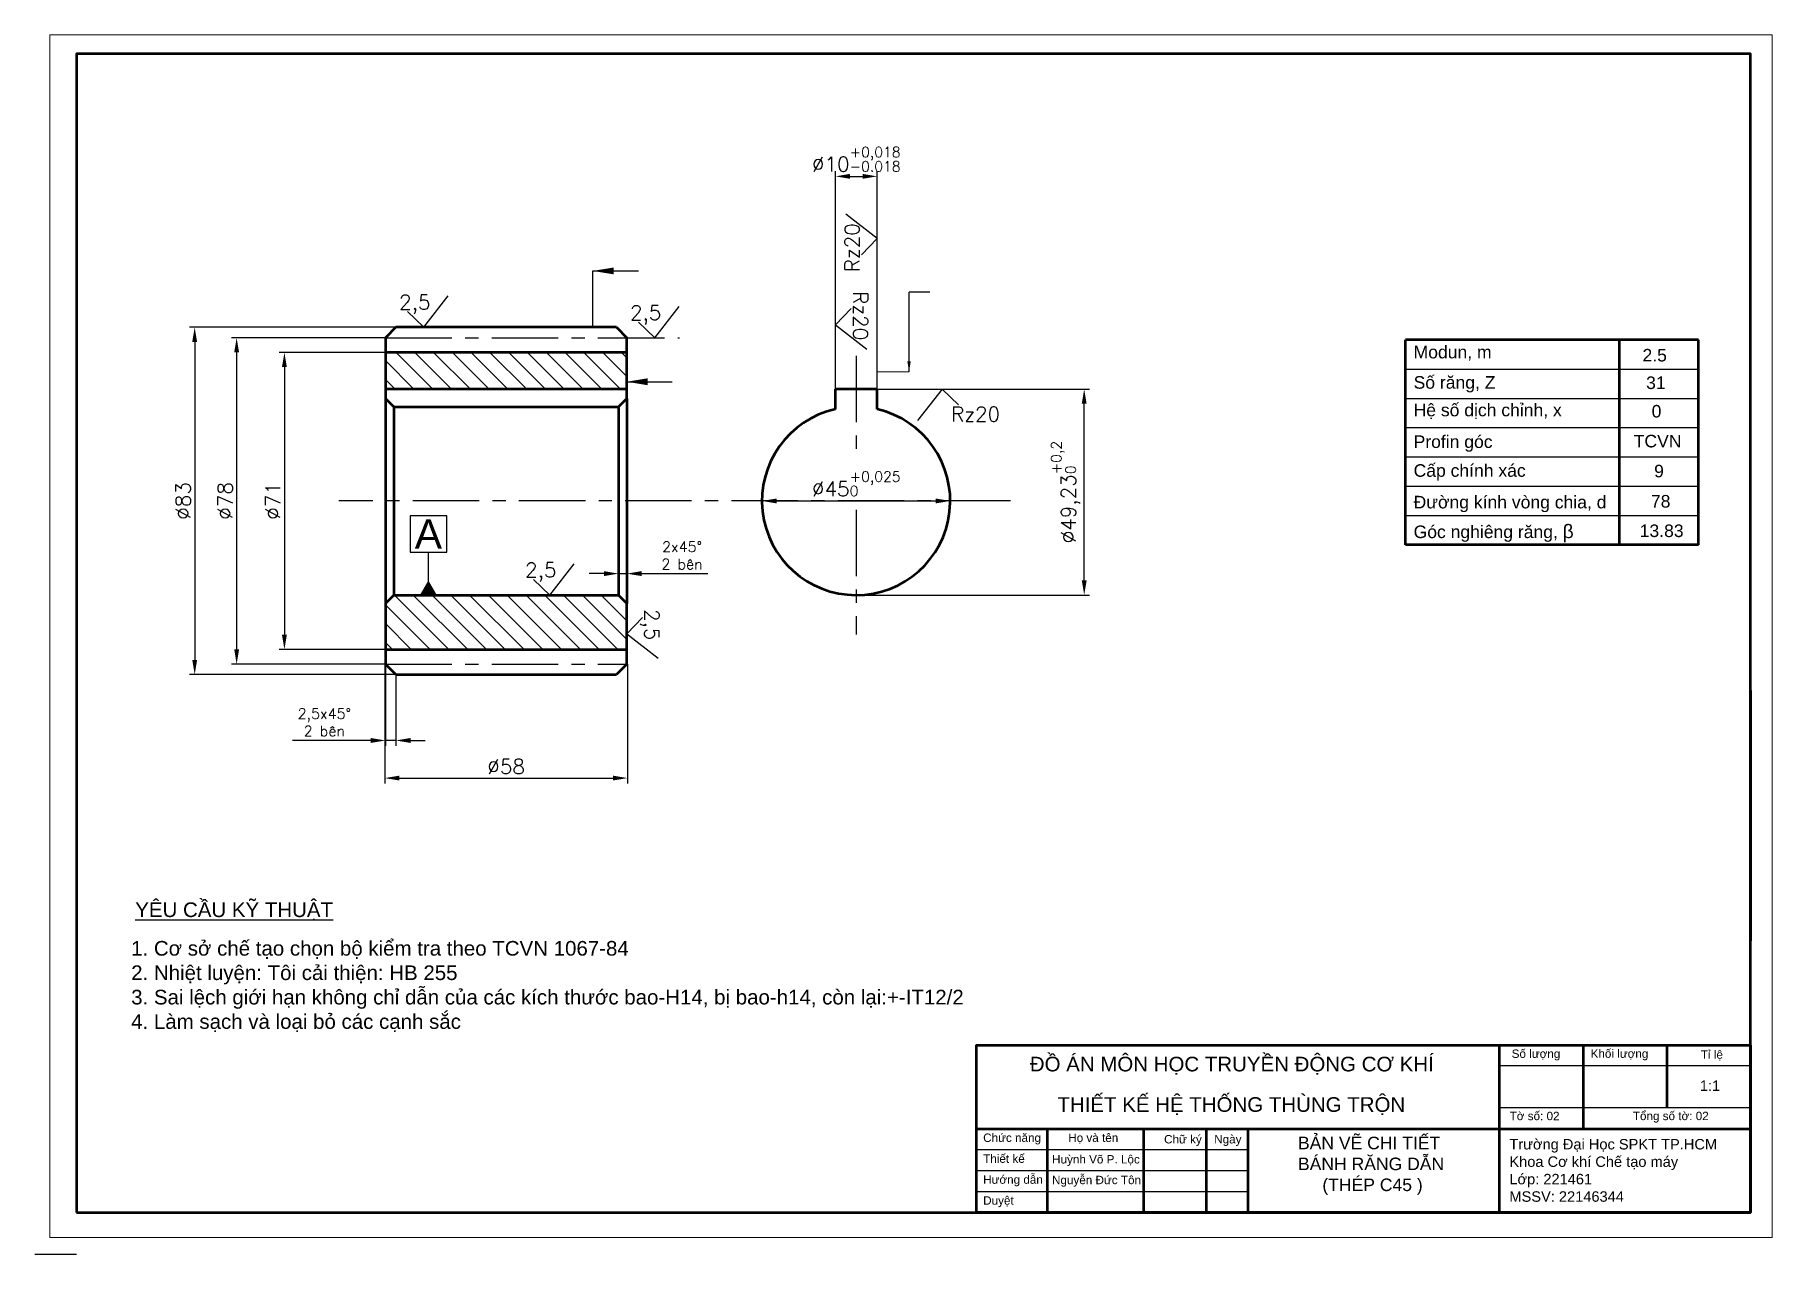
# Paper-space layout 'A3H-BANHRANG1' of a CAD drawing. Header units: millimetres. Extents: x 0 to 415, y 0 to 291.
# The model-space entities are those that its viewports show. They can reach past a viewport. Long polylines and large blocks are cut down to what shows.
import ezdxf
from ezdxf.enums import TextEntityAlignment as Align

# ---------------------------------------------------------------- set-up
doc = ezdxf.new("R2010")
doc.units = ezdxf.units.MM
doc.header["$LTSCALE"] = 0.5
doc.header["$PDMODE"] = 33
doc.header["$PDSIZE"] = 1
doc.linetypes.add('CENTER', pattern=[50.8, 31.75, -6.35, 6.35, -6.35])
doc.layers.get('0').update_dxf_attribs({"color": 8})
doc.layers.add('BOL', color=7, linetype='Continuous', lineweight=50)
doc.layers.add('BOX', color=5, linetype='Continuous', lineweight=50)
for name, color, linetype in [('CEN', 1, 'CENTER'), ('DIM', 124, 'Continuous'), ('HAT', 3, 'Continuous'), ('SYM', 11, 'Continuous'), ('TXT', 244, 'Continuous')]:
    doc.layers.add(name, color=color, linetype=linetype)
doc.layers.add('VP', color=6, linetype='Continuous', plot=False)
doc.styles.add('CKT', font='Vnsimple.shx', dxfattribs={"width": 0.8, "oblique": 15, "height": 2.5})
doc.styles.add('DIM', font='simplex.shx')
doc.styles.add('TXT', font='arial.ttf')
doc.dimstyles.new('ISO', dxfattribs={"dimscale": 0, "dimtxt": 3.5, "dimasz": 3.5, "dimexe": 1.25, "dimexo": 0, "dimgap": 1, "dimtad": 1, "dimtoh": 1, "dimtxsty": 'DIM', "dimcen": 2.5, "dimadec": 0, "dimazin": 0, "dimtfac": 1, "dimtmove": 0, "dimatfit": 3, "dimfxl": 1, "dimarcsym": 0})
doc.dimstyles.new('KT DAI', dxfattribs={"dimtxt": 2.5, "dimasz": 2.5, "dimexe": 3, "dimexo": 0, "dimgap": 1, "dimtad": 1, "dimtoh": 1, "dimdec": 1, "dimrnd": 0.1, "dimzin": 12, "dimtxsty": 'CKT', "dimcen": -3, "dimclrd": 4, "dimclre": 4, "dimclrt": 4, "dimaunit": 1, "dimazin": 3, "dimtfac": 1, "dimtdec": 1, "dimtmove": 0, "dimatfit": 3, "dimfxl": 1, "dimtolj": 1, "dimlwd": 25, "dimlwe": 25, "dimarcsym": 0})

# ---------------------------------------------------------------- blocks, each defined once
blk = doc.blocks.new('*D60')
at = {"layer": 'Defpoints', "color": 0, "transparency": 16777216}
for p in [(1150.29, 344.8), (1102.2, 261.8), (1150.29, 261.8)]:
    blk.add_point(p, dxfattribs=at)
at = {"layer": 'DIM', "color": 0, "lineweight": -2, "transparency": 16777216}
for p, q in [((1150.29, 344.8), (1100.95, 344.8)), ((1102.2, 341.3), (1102.2, 265.3)), ((1150.29, 261.8), (1100.95, 261.8))]:
    blk.add_line(p, q, dxfattribs=at)
at = {"layer": 'DIM', "color": 0, "transparency": 16777216}
for points in [[(1101.62, 341.3), (1102.78, 341.3), (1102.2, 344.8)], [(1101.62, 265.3), (1102.78, 265.3), (1102.2, 261.8)]]:
    blk.add_solid(points, dxfattribs=at)
at = {"layer": 'DIM', "color": 0, "transparency": 16777216, "insert": (1099.45, 303.3), "char_height": 3.5, "attachment_point": 5, "rotation": 90, "style": 'DIM'}
blk.add_mtext('%%C83{\\Fsimplex|c163; }', dxfattribs=at)
blk = doc.blocks.new('*D63')
at = {"layer": 'Defpoints', "color": 0, "transparency": 16777216}
for p in [(1147.79, 342.3), (1112.23, 264.3), (1147.79, 264.3)]:
    blk.add_point(p, dxfattribs=at)
at = {"layer": 'DIM', "color": 0, "lineweight": -2, "transparency": 16777216}
for p, q in [((1147.79, 342.3), (1110.98, 342.3)), ((1112.23, 338.8), (1112.23, 267.8)), ((1147.79, 264.3), (1110.98, 264.3))]:
    blk.add_line(p, q, dxfattribs=at)
at = {"layer": 'DIM', "color": 0, "transparency": 16777216}
for points in [[(1111.65, 338.8), (1112.81, 338.8), (1112.23, 342.3)], [(1111.65, 267.8), (1112.81, 267.8), (1112.23, 264.3)]]:
    blk.add_solid(points, dxfattribs=at)
at = {"layer": 'DIM', "color": 0, "transparency": 16777216, "insert": (1109.48, 303.3), "char_height": 3.5, "attachment_point": 5, "rotation": 90, "style": 'DIM'}
blk.add_mtext('%%C78{\\Fsimplex|c163; }', dxfattribs=at)
blk = doc.blocks.new('*D64')
at = {"layer": 'Defpoints', "color": 0, "transparency": 16777216}
for p in [(1147.79, 338.8), (1123.65, 267.8), (1147.79, 267.8)]:
    blk.add_point(p, dxfattribs=at)
at = {"layer": 'DIM', "color": 0, "lineweight": -2, "transparency": 16777216}
for p, q in [((1147.79, 338.8), (1122.4, 338.8)), ((1123.65, 335.3), (1123.65, 271.3)), ((1147.79, 267.8), (1122.4, 267.8))]:
    blk.add_line(p, q, dxfattribs=at)
at = {"layer": 'DIM', "color": 0, "transparency": 16777216}
for points in [[(1123.06, 335.3), (1124.23, 335.3), (1123.65, 338.8)], [(1123.06, 271.3), (1124.23, 271.3), (1123.65, 267.8)]]:
    blk.add_solid(points, dxfattribs=at)
at = {"layer": 'DIM', "color": 0, "transparency": 16777216, "insert": (1120.9, 303.3), "char_height": 3.5, "attachment_point": 5, "rotation": 90, "style": 'DIM'}
blk.add_mtext('%%C71{\\Fsimplex|c163; }', dxfattribs=at)
blk = doc.blocks.new('*D65')
at = {"layer": 'Defpoints', "color": 0, "transparency": 16777216}
for p in [(1147.64, 264.3), (1205.64, 264.3), (1205.64, 237.04)]:
    blk.add_point(p, dxfattribs=at)
at = {"layer": 'DIM', "color": 0, "lineweight": -2, "transparency": 16777216}
for p, q in [((1147.64, 264.3), (1147.64, 235.79)), ((1205.64, 264.3), (1205.64, 235.79)), ((1151.14, 237.04), (1202.14, 237.04))]:
    blk.add_line(p, q, dxfattribs=at)
at = {"layer": 'DIM', "color": 0, "transparency": 16777216}
for points in [[(1151.14, 237.63), (1151.14, 236.46), (1147.64, 237.04)], [(1202.14, 237.63), (1202.14, 236.46), (1205.64, 237.04)]]:
    blk.add_solid(points, dxfattribs=at)
at = {"layer": 'DIM', "color": 0, "transparency": 16777216, "insert": (1176.64, 239.79), "char_height": 3.5, "attachment_point": 5, "style": 'DIM'}
blk.add_mtext('%%C58{\\Fsimplex|c163; }', dxfattribs=at)
blk = doc.blocks.new('*D66')
at = {"layer": 'Defpoints', "color": 0, "transparency": 16777216}
for p in [(1265.32, 330.02), (1314.79, 330.02), (1260.32, 280.8)]:
    blk.add_point(p, dxfattribs=at)
at = {"layer": 'DIM', "color": 0, "lineweight": -2, "transparency": 16777216}
for p, q in [((1265.32, 330.02), (1316.04, 330.02)), ((1314.79, 284.3), (1314.79, 326.52)), ((1260.32, 280.8), (1316.04, 280.8))]:
    blk.add_line(p, q, dxfattribs=at)
at = {"layer": 'DIM', "color": 0, "transparency": 16777216}
for points in [[(1314.21, 326.52), (1315.37, 326.52), (1314.79, 330.02)], [(1314.21, 284.3), (1315.37, 284.3), (1314.79, 280.8)]]:
    blk.add_solid(points, dxfattribs=at)
at = {"layer": 'DIM', "color": 0, "transparency": 16777216, "insert": (1310.36, 305.41), "char_height": 3.5, "attachment_point": 5, "rotation": 90, "style": 'DIM'}
blk.add_mtext('{\\H0.7x;\\S^ ;}%%C49,23{\\H0.7x;\\S+0,2^ 0;\\Fsimplex|c163;\\H1.42857x; }', dxfattribs=at)
blk = doc.blocks.new('*D67')
at = {"layer": 'Defpoints', "color": 0, "transparency": 16777216}
for p in [(1147.79, 264.3), (1150.29, 261.8), (1147.79, 246.04)]:
    blk.add_point(p, dxfattribs=at)
at = {"layer": 'DIM', "color": 0, "lineweight": -2, "transparency": 16777216}
for p, q in [((1147.79, 264.3), (1147.79, 244.79)), ((1150.29, 261.8), (1150.29, 244.79)), ((1144.29, 246.04), (1125.57, 246.04)), ((1150.29, 246.04), (1147.79, 246.04)), ((1153.79, 246.04), (1157.29, 246.04))]:
    blk.add_line(p, q, dxfattribs=at)
at = {"layer": 'DIM', "color": 0, "transparency": 16777216}
for points in [[(1144.29, 246.62), (1144.29, 245.45), (1147.79, 246.04)], [(1153.79, 246.62), (1153.79, 245.45), (1150.29, 246.04)]]:
    blk.add_solid(points, dxfattribs=at)
at = {"layer": 'DIM', "color": 0, "transparency": 16777216, "insert": (1133.18, 250.37), "char_height": 2.5, "attachment_point": 5, "style": 'DIM'}
blk.add_mtext('2,5x45%%D{\\Fsimplex|c163; \\P2 bên}', dxfattribs=at)
blk = doc.blocks.new('*D68')
at = {"layer": 'Defpoints', "color": 0, "transparency": 16777216}
for p in [(1205.49, 285.92), (1203.49, 280.8), (1205.49, 278.8)]:
    blk.add_point(p, dxfattribs=at)
at = {"layer": 'DIM', "color": 0, "lineweight": -2, "transparency": 16777216}
for p, q in [((1203.49, 280.8), (1203.49, 287.17)), ((1205.49, 278.8), (1205.49, 287.17)), ((1199.99, 285.92), (1196.49, 285.92)), ((1203.49, 285.92), (1205.49, 285.92)), ((1208.99, 285.92), (1224.84, 285.92))]:
    blk.add_line(p, q, dxfattribs=at)
at = {"layer": 'DIM', "color": 0, "transparency": 16777216}
for points in [[(1199.99, 286.51), (1199.99, 285.34), (1203.49, 285.92)], [(1208.99, 286.51), (1208.99, 285.34), (1205.49, 285.92)]]:
    blk.add_solid(points, dxfattribs=at)
at = {"layer": 'DIM', "color": 0, "transparency": 16777216, "insert": (1218.67, 290.26), "char_height": 2.5, "attachment_point": 5, "style": 'DIM'}
blk.add_mtext('2x45%%D{\\Fsimplex|c163; \\P2 bên}', dxfattribs=at)
blk = doc.blocks.new('DoNham')
at = {"layer": 'SYM'}
for q in [(5.84, 7.5), (-3.91, 3.75)]:
    blk.add_line((0, 0), q, dxfattribs=at)
at = {"layer": 'SYM', "style": 'DIM'}
blk.add_attdef('DN', text='', height=2.5, dxfattribs=at).set_placement((-2.17, 4.75), align=Align.CENTER)
blk = doc.blocks.new('*D69')
at = {"layer": 'Defpoints', "color": 0, "transparency": 16777216}
for p in [(1237.78, 303.29), (1282.78, 303.3), (1282.78, 303.3)]:
    blk.add_point(p, dxfattribs=at)
at = {"layer": 'DIM', "color": 0, "lineweight": -2, "transparency": 16777216}
for p, q in [((1237.78, 303.29), (1237.78, 304.55)), ((1241.28, 303.3), (1279.28, 303.3)), ((1282.78, 303.3), (1282.78, 304.55))]:
    blk.add_line(p, q, dxfattribs=at)
at = {"layer": 'DIM', "color": 0, "transparency": 16777216}
for points in [[(1241.28, 303.88), (1241.28, 302.71), (1237.78, 303.3)], [(1279.28, 303.88), (1279.28, 302.71), (1282.78, 303.3)]]:
    blk.add_solid(points, dxfattribs=at)
at = {"layer": 'DIM', "color": 0, "transparency": 16777216, "insert": (1260.32, 307.39), "char_height": 3.5, "attachment_point": 5, "style": 'DIM'}
blk.add_mtext('{\\H0.7x;\\S^ ;}%%C45{\\H0.7x;\\S+0,025^ 0;\\Fsimplex|c163;\\H1.42857x; }', dxfattribs=at)
blk = doc.blocks.new('Vuong')
at = {"layer": 'SYM'}
blk.add_lwpolyline([(0, 0), (2.5, 0), (2.5, 2.5), (0, 2.5)], close=True, dxfattribs=at)
blk = doc.blocks.new('*D70')
at = {"layer": 'Defpoints', "color": 0, "transparency": 16777216}
for p in [(1265.32, 380.88), (1255.32, 330.02), (1265.32, 330.02)]:
    blk.add_point(p, dxfattribs=at)
at = {"layer": 'DIM', "color": 0, "lineweight": -2, "transparency": 16777216}
for p, q in [((1255.32, 330.02), (1255.32, 382.13)), ((1265.32, 330.02), (1265.32, 382.13)), ((1258.82, 380.88), (1261.82, 380.88))]:
    blk.add_line(p, q, dxfattribs=at)
at = {"layer": 'DIM', "color": 0, "transparency": 16777216}
for points in [[(1258.82, 381.47), (1258.82, 380.3), (1255.32, 380.88)], [(1261.82, 381.47), (1261.82, 380.3), (1265.32, 380.88)]]:
    blk.add_solid(points, dxfattribs=at)
at = {"layer": 'DIM', "color": 0, "transparency": 16777216, "insert": (1260.32, 384.97), "char_height": 3.5, "attachment_point": 5, "style": 'DIM'}
blk.add_mtext('{\\H0.7x;\\S^ ;}%%C10{\\H0.7x;\\S+0,018^ -0.018;\\Fsimplex|c163;\\H1.42857x; }', dxfattribs=at)

msp = doc.modelspace()

# ---------------------------------------------------------------- hatches: boundary and pattern name
at = {"layer": 'HAT'}
h = msp.add_hatch(dxfattribs=at)
h.set_pattern_fill('LINE', color=256, angle=135)
h.set_pattern_definition([(135, (-48.7386, 47.1336), (-2.245064, -2.245064), [])])
h.paths.add_polyline_path([(1147.787, 338.795), (1147.787, 330.022), (1205.487, 330.022), (1205.487, 338.795)])
h.paths.add_polyline_path([(1149.787, 280.795), (1147.787, 278.795), (1147.787, 267.795), (1205.487, 267.795), (1205.487, 278.795), (1203.487, 280.795)])

# ---------------------------------------------------------------- linework, layer by layer
at = {"layer": 'BOL'}
for p, q in [((1150.287, 344.795), (1147.787, 342.295)), ((1202.987, 344.795), (1150.287, 344.795)), ((1202.987, 344.795), (1205.487, 342.295)), ((1147.787, 342.295), (1147.787, 327.795)), ((1205.487, 327.795), (1205.487, 342.295)), ((1205.487, 338.795), (1147.787, 338.795)), ((1205.487, 330.022), (1147.787, 330.022)), ((1255.315, 325.241), (1255.315, 330.041)), ((1265.315, 330.022), (1255.315, 330.022)), ((1265.315, 325.223), (1265.315, 330.022)), ((1149.787, 325.795), (1147.787, 327.795)), ((1147.787, 327.795), (1147.787, 278.795)), ((1149.787, 325.795), (1203.487, 325.795)), ((1149.787, 325.795), (1149.787, 280.795)), ((1203.487, 325.795), (1205.487, 327.795)), ((1203.487, 325.795), (1203.487, 280.795)), ((1205.487, 327.795), (1205.487, 278.795)), ((1149.787, 280.795), (1147.787, 278.795)), ((1147.787, 278.795), (1147.787, 264.295)), ((1149.787, 280.795), (1203.487, 280.795)), ((1203.487, 280.795), (1205.487, 278.795)), ((1205.487, 264.295), (1205.487, 278.795)), ((1147.787, 267.795), (1205.487, 267.795)), ((1150.287, 261.795), (1147.787, 264.295)), ((1150.287, 261.795), (1202.987, 261.795)), ((1205.487, 264.295), (1202.987, 261.795))]:
    msp.add_line(p, q, dxfattribs=at)
msp.add_arc((1260.277, 303.295), 22.5, 102.7243, 77.06043, dxfattribs=at)
at = {"layer": 'CEN'}
for p, q in [((1147.787, 342.295), (1218.08, 342.295)), ((1260.315, 337.989), (1260.315, 312.621)), ((1297.175, 303.295), (1136.644, 303.295)), ((1260.315, 301.152), (1260.315, 271.399)), ((1147.787, 264.295), (1205.487, 264.295))]:
    msp.add_line(p, q, dxfattribs=at)
at = {"layer": 'SYM'}
for p, q in [((1197.357, 344.795), (1197.357, 358.278)), ((1277.928, 353.235), (1272.928, 353.235))]:
    msp.add_line(p, q, dxfattribs=at)
at = {"layer": 'SYM', "lineweight": 5}
msp.add_line((1265.315, 334.19), (1272.846, 334.19), dxfattribs=at)

# ---------------------------------------------------------------- block references
at = {"layer": 'SYM', "xscale": 3.5, "yscale": 3.5, "zscale": 3.5}
msp.add_blockref('Vuong', (1153.676, 291.014), dxfattribs=at)
at = {"layer": 'TXT'}
ref = msp.add_blockref('DoNham', (1265.315, 366.01), dxfattribs=dict(at, rotation=89.99999999999999))
ref.add_attrib('DN', 'Rz20', dxfattribs={"layer": 'SYM', "height": 3.5, "rotation": 90, "style": 'DIM'}).set_placement((1261.065, 363.845), align=Align.CENTER)
ref = msp.add_blockref('DoNham', (1156.967, 344.795), dxfattribs=at)
ref.add_attrib('DN', '2,5', dxfattribs={"layer": 'SYM', "height": 3.5, "style": 'DIM'}).set_placement((1154.802, 349.045), align=Align.CENTER)
ref = msp.add_blockref('DoNham', (1212.148, 342.295), dxfattribs=at)
ref.add_attrib('DN', '2,5', dxfattribs={"layer": 'SYM', "height": 3.5, "style": 'DIM'}).set_placement((1209.983, 346.545), align=Align.CENTER)
ref = msp.add_blockref('DoNham', (1255.315, 345.397), dxfattribs=dict(at, rotation=270))
ref.add_attrib('DN', 'Rz20', dxfattribs={"layer": 'SYM', "height": 3.5, "rotation": 270, "style": 'DIM'}).set_placement((1259.565, 347.562), align=Align.CENTER)
ref = msp.add_blockref('DoNham', (1280.822, 330.022), dxfattribs=dict(at, rotation=180))
ref.add_attrib('DN', 'Rz20', dxfattribs={"layer": 'SYM', "height": 3.5, "style": 'DIM'}).set_placement((1282.987, 325.772), align=Align.TOP_LEFT)
ref = msp.add_blockref('DoNham', (1187.08, 280.795), dxfattribs=at)
ref.add_attrib('DN', '2,5', dxfattribs={"layer": 'SYM', "height": 3.5, "style": 'DIM'}).set_placement((1184.915, 285.045), align=Align.CENTER)
ref = msp.add_blockref('DoNham', (1205.487, 271.545), dxfattribs=dict(at, rotation=270))
ref.add_attrib('DN', '2,5', dxfattribs={"layer": 'SYM', "height": 3.5, "rotation": 270, "style": 'DIM'}).set_placement((1209.737, 273.71), align=Align.CENTER)

# ---------------------------------------------------------------- texts
at = {"layer": 'SYM', "insert": (1158.051, 295.389), "char_height": 7, "attachment_point": 5, "style": 'TXT'}
msp.add_mtext_dynamic_manual_height_columns('A', width=12.25, gutter_width=17.5, heights=[0], dxfattribs=at)

# ---------------------------------------------------------------- dimensions: what is measured, and where the dimension line sits
at = {"layer": 'DIM'}
for base, p1, p2, text, picture, middle in [((1265.315, 380.883), (1255.315, 330.022), (1265.315, 330.022), '{\\H0.7x;\\S^ ;}%%C<>{\\H0.7x;\\S+0,018^ -0.018;\\Fsimplex|c163;\\H1.42857x; }', '*D70', (1260.315, 380.883)), ((1282.777, 303.295), (1237.777, 303.295), (1282.777, 303.295), '{\\H0.7x;\\S^ ;}%%C<>{\\H0.7x;\\S+0,025^ 0;\\Fsimplex|c163;\\H1.42857x; }', '*D69', (1260.315, 303.295)), ((1205.637, 237.042), (1147.637, 264.295), (1205.637, 264.295), '%%C<>{\\Fsimplex|c163; }', '*D65', (1176.637, 237.042))]:
    dim = msp.add_linear_dim(base=base, p1=p1, p2=p2, text=text, dimstyle='ISO', override={"dimscale": 1}, dxfattribs=at)
    dim.commit()
    dim.dimension.update_dxf_attribs({"geometry": picture, "text_midpoint": middle, "dimtype": 160})
for base, p1, p2, angle, text, picture, middle in [((1102.201, 261.795), (1150.287, 344.795), (1150.287, 261.795), 270, '%%C<>{\\Fsimplex|c163; }', '*D60', (1102.201, 303.295)), ((1112.232, 264.295), (1147.787, 342.295), (1147.787, 264.295), 270, '%%C<>{\\Fsimplex|c163; }', '*D63', (1112.232, 303.295)), ((1123.648, 267.795), (1147.787, 338.795), (1147.787, 267.795), 270, '%%C<>{\\Fsimplex|c163; }', '*D64', (1123.648, 303.295)), ((1314.789, 330.022), (1260.315, 280.795), (1265.315, 330.022), 90, '{\\H0.7x;\\S^ ;}%%C<>{\\H0.7x;\\S+0,2^ 0;\\Fsimplex|c163;\\H1.42857x; }', '*D66', (1314.789, 305.409))]:
    dim = msp.add_linear_dim(base=base, p1=p1, p2=p2, angle=angle, text=text, dimstyle='ISO', override={"dimscale": 1}, dxfattribs=at)
    dim.commit()
    dim.dimension.update_dxf_attribs({"geometry": picture, "text_midpoint": middle, "dimtype": 160})
dim = msp.add_linear_dim(base=(1205.487, 285.924), p1=(1203.487, 280.795), p2=(1205.487, 278.795), angle=180, text='<>x45%%D{\\Fsimplex|c163; \\P2 bên}', dimstyle='ISO', override={"dimscale": 1, "dimtxt": 2.5}, dxfattribs=at)
dim.commit()
dim.dimension.update_dxf_attribs({"geometry": '*D68', "text_midpoint": (1218.665, 290.257)})
dim = msp.add_linear_dim(base=(1147.787, 246.036), p1=(1150.287, 261.795), p2=(1147.787, 264.295), text='<>x45%%D{\\Fsimplex|c163; \\P2 bên}', dimstyle='ISO', override={"dimscale": 1, "dimtxt": 2.5}, dxfattribs=at)
dim.commit()
dim.dimension.update_dxf_attribs({"geometry": '*D67', "text_midpoint": (1133.179, 250.369)})

# ---------------------------------------------------------------- leaders
at = {"layer": 'SYM'}
for points, dimstyle, override in [([(1197.357, 358.278), (1208.279, 358.278)], 'KT DAI', {"dimasz": 5, "dimgap": 1, "dimtad": 0, "dimclrd": 256}), ([(1272.927, 334.19), (1272.928, 353.235)], 'KT DAI', {"dimgap": 1, "dimtad": 0, "dimclrd": 256}), ([(1205.427, 331.785), (1216.349, 331.785)], 'KT DAI', {"dimasz": 5, "dimgap": 1, "dimtad": 0, "dimclrd": 256}), ([(1158.051, 280.795), (1158.051, 291.014)], 'ISO', {"dimscale": 1, "dimtad": 0, "dimldrblk": 'DatumFilled'})]:
    msp.add_leader(points, dimstyle=dimstyle, override=override, dxfattribs=at)

psp = doc.layouts.new('A3H-BANHRANG1')

# ---------------------------------------------------------------- linework, layer by layer
psp.add_line((0.03, -0.04), (10.03, -0.04))
at = {"layer": 'BOX'}
for p, q in [((397.63, 218.55), (327.63, 218.55)), ((327.63, 169.55), (327.63, 218.55)), ((378.78, 169.55), (378.78, 218.55)), ((397.63, 169.55), (397.63, 218.55)), ((397.63, 169.55), (327.63, 169.55)), ((410.06, 134.7), (410.06, 74.85)), ((350.06, 9.96), (350.06, 49.96)), ((370.06, 49.96), (370.06, 29.96)), ((390.06, 49.96), (390.06, 34.96)), ((225.06, 29.96), (410.06, 29.96)), ((242.06, 9.96), (242.06, 29.96)), ((265.06, 9.96), (265.06, 29.96)), ((280.06, 9.96), (280.06, 29.96)), ((290.06, 9.96), (290.06, 29.96))]:
    psp.add_line(p, q, dxfattribs=at)
at = {"layer": 'BOX', "lineweight": -3}
for p, q in [((327.63, 211.55), (397.63, 211.55)), ((327.63, 204.55), (397.63, 204.55)), ((327.63, 197.55), (397.63, 197.55)), ((327.63, 190.55), (397.63, 190.55)), ((327.63, 183.55), (397.63, 183.55)), ((327.63, 176.55), (397.63, 176.55)), ((410.06, 44.96), (350.06, 44.96)), ((410.06, 34.96), (350.06, 34.96)), ((225.06, 24.96), (290.06, 24.96)), ((225.06, 19.96), (290.06, 19.96)), ((225.06, 14.96), (290.06, 14.96))]:
    psp.add_line(p, q, dxfattribs=at)
at = {"layer": 'BOX'}
for points in [[(10.03, 9.96), (410.06, 9.96), (410.06, 286.94), (10.03, 286.94)], [(410.06, 9.96), (225.06, 9.96), (225.06, 49.96), (410.06, 49.96)]]:
    psp.add_lwpolyline(points, close=True, dxfattribs=at)

# ---------------------------------------------------------------- texts
at = {"layer": 'TXT', "attachment_point": 1, "style": 'TXT'}
for s, width, gutter_width, heights, insert, char_height in [('Modun, m', 51.2095, 15, [0], (329.56, 217.11), 3), ('2.5 ', 7.0483, 10.71, [0], (384.26, 216.37), 3), ('S{\\fArial|b0|i0|c163|p34;ố răng}, {\\fArial|b0|i0|c163|p34;Z }', 51.2095, 15, [0], (329.56, 209.86), 3), ('31', 7.0483, 10.71, [0], (385.13, 209.78), 3), ('H{\\fArial|b0|i0|c163|p34;ệ số dịch chỉnh, x}', 51.2095, 15, [0], (329.56, 203.26), 3), ('0 ', 7.0483, 10.71, [0], (386.45, 202.97), 3), ('Profin {\\fArial|b0|i0|c163|p34;góc }', 51.2095, 15, [0], (329.56, 195.69), 3), ('TCVN', 7.0483, 10.71, [0], (382.17, 195.83), 3), ('{\\fArial|b0|i0|c163|p34;Cấp chính xác }', 51.2095, 15, [0], (329.56, 188.8), 3), ('9', 7.0483, 10.71, [0], (387.04, 188.67), 3), ('{\\fArial|b0|i0|c163|p34;Đường kính vòng chia}, {\\fArial|b0|i0|c163|p34;d }', 51.2095, 15, [0], (329.56, 181.25), 3), ('78', 7.0483, 10.71, [0], (386.28, 181.45), 3), ('{\\fArial|b0|i0|c163|p34;Góc nghiêng răng}, {\\H1.08333x;β}', 51.2095, 15, [0], (329.56, 174.4), 3), ('{\\fArial|b0|i0|c163|p34;1}3.83', 7.0483, 10.71, [0], (383.6, 174.4), 3), ('{\\LYÊU CẦU KỸ THUẬT}', 110.2786, 12.5, [0], (24.05, 84.06), 3.5), ('{\\fArial|b0|i0|c163|p34;ĐỒ ÁN MÔN HỌC TRUYỀN ĐỘNG CƠ KHÍ  }', 171.1416, 12.5, [0], (237.84, 47.17), 3.5), ('{\\fArial|b0|i0|c163|p34;Số lượng  }', 21.1065, 12.5, [0], (353, 48.9), 2), ('{\\fArial|b0|i0|c163|p34;Khối lượng  }', 21.1065, 12.5, [0], (371.86, 48.92), 2), ('{\\fArial|b0|i0|c163|p34;Tỉ lệ  }', 21.1065, 12.5, [0], (398.21, 48.69), 2), ('{\\fArial|b0|i0|c163|p34;THIẾT KẾ HỆ THỐNG THÙNG TRỘN }', 99.6581, 12.5, [0], (244.44, 37.5), 3.5), ('1:1{\\fArial|b0|i0|c163|p34; }', 21.1065, 12.5, [0], (397.97, 41.51), 2.5), ('{\\fArial|b0|i0|c163|p34;Tờ số: }02{\\fArial|b0|i0|c163|p34; }', 21.1065, 12.5, [0], (352.52, 34.01), 2), ('{\\fArial|b0|i0|c163|p34;Tổng số tờ: }02', 21.1065, 12.5, [0], (381.95, 34.02), 2), ('{\\fArial|b0|i0|c163|p34;Chức năng }', 21.1065, 12.5, [0], (226.69, 28.81), 2), ('{\\fArial|b0|i0|c163|p34;Họ và tên  }', 21.1065, 12.5, [0], (247.02, 28.81), 2), ('{\\fArial|b0|i0|c163|p34;Chữ ký  }', 21.1065, 12.5, [0], (269.93, 28.45), 2), ('{\\fArial|b0|i0|c163|p34;Ngày  }', 21.1065, 12.5, [0], (281.91, 28.45), 2), ('       {\\fArial|b0|i0|c163|p34;BẢN VẼ }CHI {\\fArial|b0|i0|c163|p34;TIẾT  \\P}       B{\\fArial|b0|i0|c163|p34;ÁNH RĂNG DẪN\\P            (THÉP C45 ) }', 54.5226, 12.5, [18.1], (293.78, 28.06), 3), ('{\\fArial|b0|i0|c163|p34;Trường Đại Học SPKT TP.HCM\\PKhoa Cơ khí Chế tạo máy\\PLớp: }2{\\fArial|b0|i0|c163|p34;21461            \\PMSSV: 22146344 }', 73.8432, 12.5, [0], (352.45, 27.51), 2.5), ('{\\fArial|b0|i0|c163|p34;Thiết kế  }', 21.1065, 12.5, [0], (226.69, 23.81), 2), ('{\\fArial|b0|i0|c163|p34;Huỳnh Võ P. Lộc }', 24.5452, 12.5, [0], (243.16, 23.66), 2), ('{\\fArial|b0|i0|c163|p34;Hướng dẫn  }', 21.1065, 12.5, [0], (226.69, 18.81), 2), ('{\\fArial|b0|i0|c163|p34;Nguyễn Đức Tôn }', 21.1065, 12.5, [0], (243.14, 18.71), 2), ('{\\fArial|b0|i0|c163|p34;Duyệt  }', 21.1065, 12.5, [0], (226.69, 13.81), 2)]:
    psp.add_mtext_dynamic_manual_height_columns(s, width=width, gutter_width=gutter_width, heights=heights, dxfattribs=dict(at, insert=insert, char_height=char_height))
at = {"layer": 'TXT', "insert": (23.07, 74.84), "char_height": 3.5, "width": 208.2072, "attachment_point": 1, "style": 'TXT'}
psp.add_mtext('{\\fArial|b0|i0|c163|p34;1. }Cơ sở chế tạo chọn bộ kiểm tra theo TCVN{\\fArial|b0|i0|c163|p34; }1067-84\\P2. Nhiệt {\\fArial|b0|i0|c163|p34;l}uyện: Tôi cải thiện: HB {\\fArial|b0|i0|c163|p34;255}\\P3. Sai lệch giới hạn không chỉ dẫn của các kích{\\fArial|b0|i0|c163|p34; }thước bao-H14{\\fArial|b0|i0|c163|p34;, }bị bao-h14, còn{\\fArial|b0|i0|c163|p34; }lại:+-IT12/2\\P4. Làm sạch và loại bỏ các cạnh sắc', dxfattribs=at)

# ---------------------------------------------------------------- viewports
at = {"layer": 'VP', "view_target_point": (210, 161.785)}
psp.add_viewport(center=(209.47, 147.71), size=(411.61, 287.523), view_center_point=(1063.422, 109.191), view_height=287.52301, dxfattribs=at)

doc.saveas('drawing.dxf')
